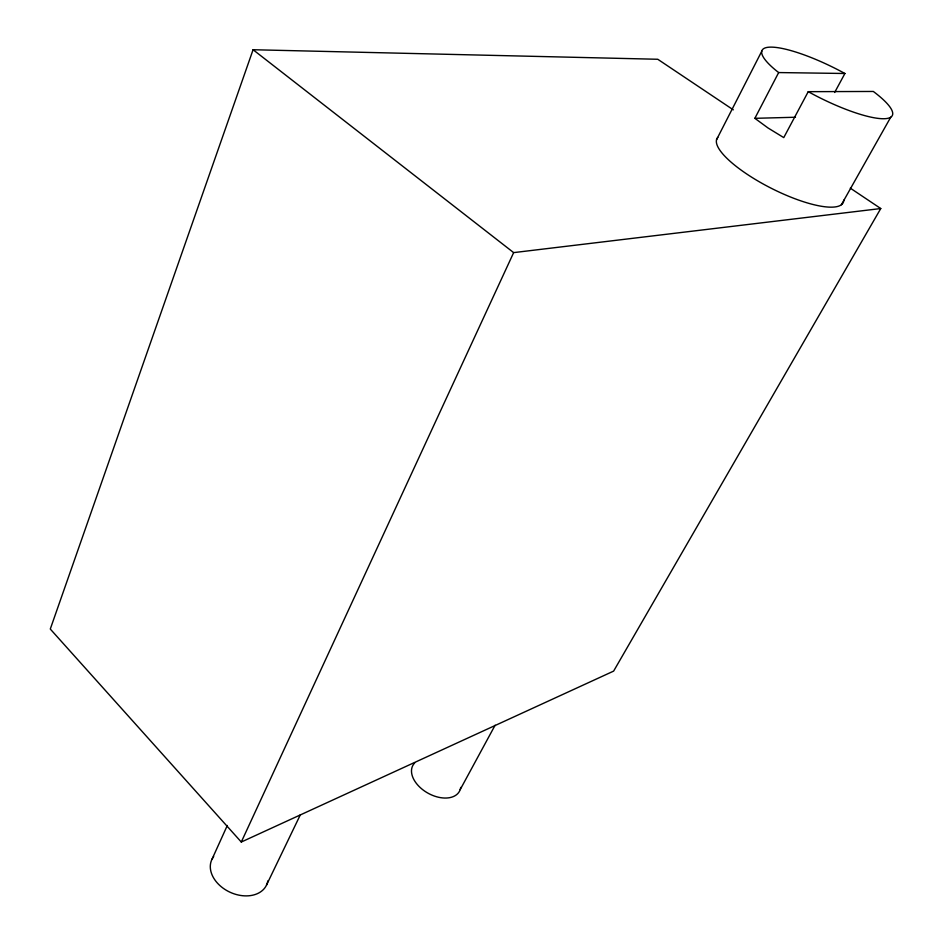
<?xml version="1.0" encoding="UTF-8"?>
<svg xmlns="http://www.w3.org/2000/svg" width="943" height="943" viewBox="0 0 943 943"><rect width="100%" height="100%" fill="white"/><g stroke="black" fill="none" stroke-linecap="round" stroke-linejoin="round"><path stroke-width="1.41" d="M733.324 109.848L657.766 59.268L253.078 49.731L50.285 629.04L241.29 842.028L613.622 671.11L880.762 208.544L850.303 188.152M212.128 858.979L227.31 825.467M241.29 842.028L513.652 252.618L880.762 208.544M266.527 885.029L300.357 814.764M716.55 139.682L761.779 51.193M808.234 91.671A72.811 16.573 26.6 0 0 883.497 118.735A72.811 16.573 26.6 0 0 873.324 91.459L808.234 91.671L783.763 137.607L768.003 127.965L754.871 118.323L778.659 72.564A72.811 16.573 26.6 0 1 771.468 47.126A72.811 16.573 26.6 0 1 844.916 73.495L834.638 92.485M460.196 789.597L495.11 725.226M841.404 204.714L890.722 117.215M754.871 118.323L795.503 117.238M778.659 72.564L844.916 73.495M253.078 49.731L513.652 252.618M843.796 200.128A70.76 19.697 26.9 0 1 772.836 189.06A70.76 19.697 26.9 0 1 717.8 137.43M267.824 880.915A30.164 21.913 24.8 0 1 230.351 892.373A30.164 21.913 24.8 0 1 213.684 856.562M460.714 787.393A26.652 16.915 29.3 0 1 428.735 793.582A26.652 16.915 29.3 0 1 414.684 762.981"/></g></svg>
